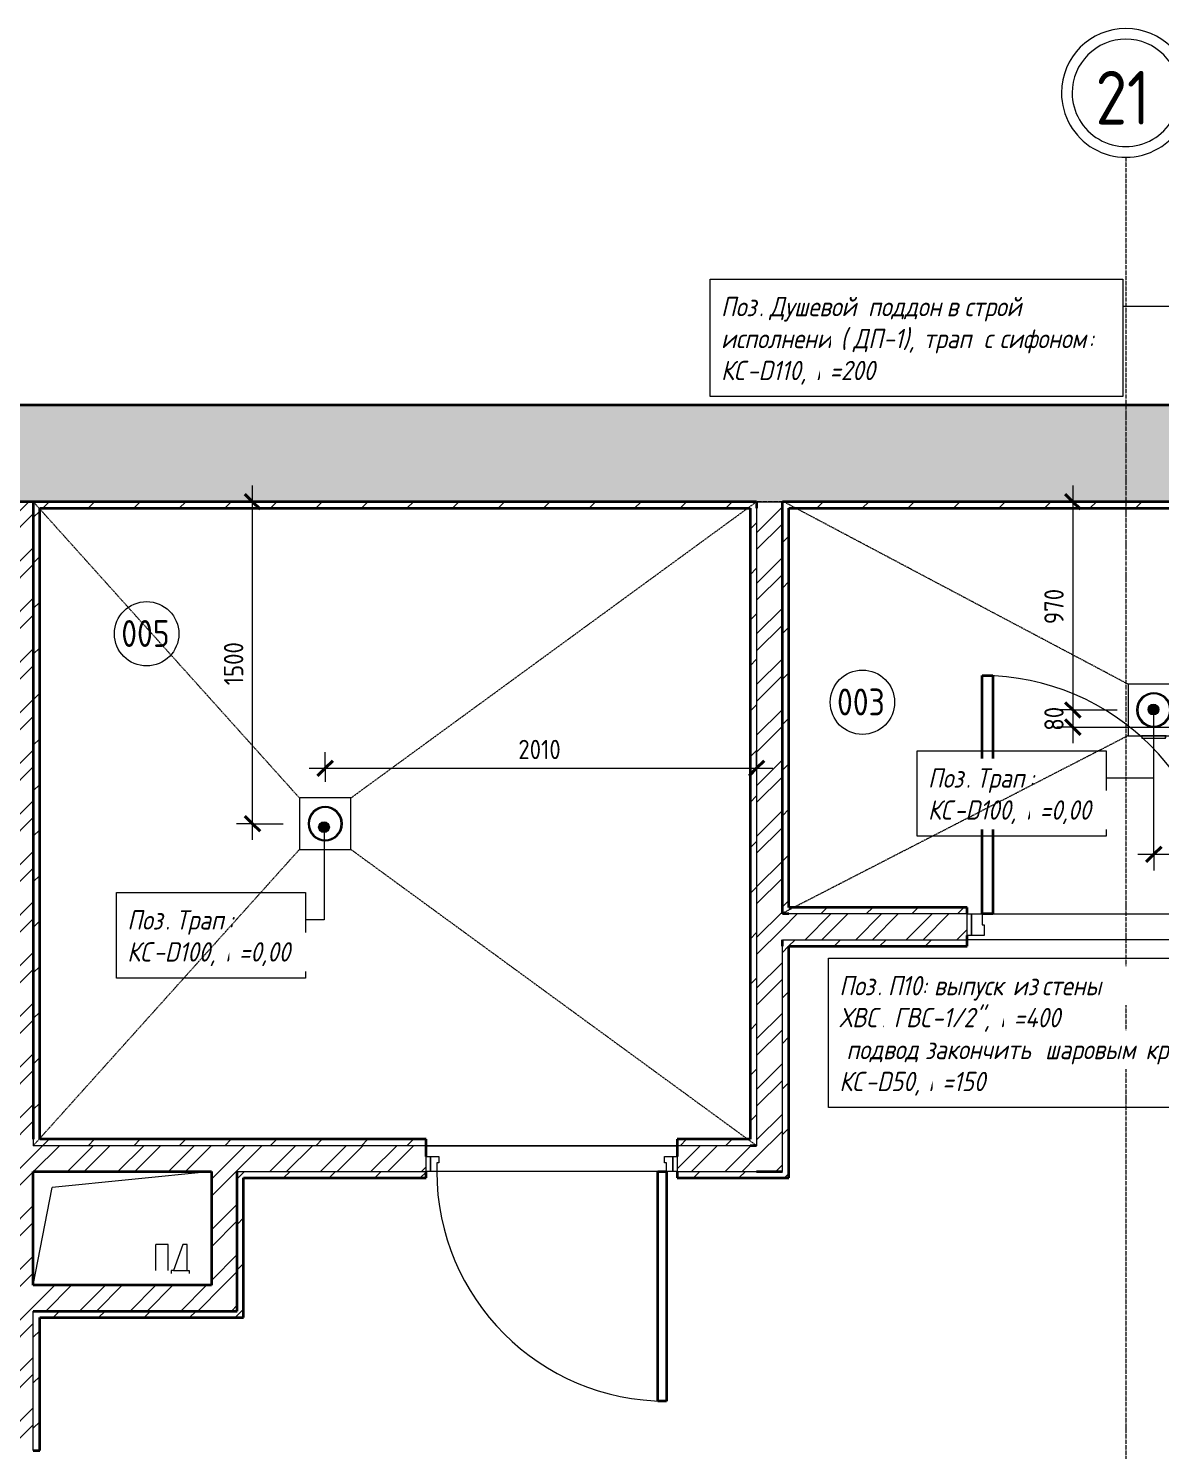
# Model space of a CAD drawing. Header units: millimetres. Extents: x -215207 to 92095, y -30385 to 123050.
# Drawn here: x 19452 to 24726, y 22340 to 28965 of the extents above; entities that cross this region are included whole.
import ezdxf

# ---------------------------------------------------------------- set-up
doc = ezdxf.new("R2010")
doc.units = ezdxf.units.MM
doc.linetypes.add('ADSK_Линия сетки', pattern=[25, 20, -2.5, 0, -2.5])
doc.linetypes.add('ADSK_Сверху', pattern=[4.5, 3, -1.5])
for name, color, linetype, lineweight in [('Аннотация', 7, 'Continuous', 20), ('Двери', 7, 'Continuous', 9), ('Линии', 7, 'Continuous', 9), ('Марки помещений', 7, 'Continuous', 20), ('Оси', 7, 'Continuous', 9), ('Перекрытие', 7, 'Continuous', 20), ('Размеры', 7, 'Continuous', 9), ('Размеры-50', 7, 'Continuous', 9), ('Сантехника', 7, 'Continuous', 20), ('Стены наружные', 7, 'Continuous', 20), ('Стены штриховка', 7, 'Continuous', 9)]:
    doc.layers.add(name, color=color, linetype=linetype, lineweight=lineweight)
doc.styles.add('GOST Common', font='GOST_Common.ttf', dxfattribs={"width": 0.9, "height": 250})
doc.styles.add('GOST Common_1', font='GOST_Common.ttf', dxfattribs={"width": 0.9, "height": 125})
doc.styles.add('GOST Common_2', font='GOST_Common.ttf', dxfattribs={"width": 0.9, "height": 90})
doc.styles.add('GOST Common_I', font='GOST_Common Italic.ttf', dxfattribs={"width": 0.9, "height": 90})
doc.dimstyles.new('ADSK_Основной_1_8_мм_синий', dxfattribs={"dimscale": 304.8, "dimtxt": 90.51435, "dimasz": 0.231955, "dimexe": 0.246063, "dimexo": 0.246063, "dimgap": 0.049213, "dimtad": 1, "dimdec": 0, "dimdsep": 46, "dimtxsty": 'GOST Common_2', "dimblk1": 'OBLIQUE', "dimblk2": 'OBLIQUE', "dimsah": 1, "dimcen": 0.09, "dimdle": 0.246063, "dimazin": 2, "dimtfac": 1, "dimtdec": 4, "dimtix": 1, "dimtmove": 0, "dimatfit": 3, "dimfxl": 0, "dimtvp": 1, "dimtolj": 1, "dimtzin": 0, "dimlwd": 20, "dimlwe": 20, "dimarcsym": 0})
pattern_1 = [(45, (0, 0), (-117.8662, 117.8662), []), (45, (78.58, 0), (-117.8662, 117.8662), [])]
pattern_2 = [(45, (0, 0), (-106.066, 106.066), [])]

# ---------------------------------------------------------------- blocks, each defined once
blk = doc.blocks.new('AC_Дверь_Однопольная_Деревянная - Дв-12_1_2200х1250_Пр_Подвал_ПВХ-6814977-План подвала _Пищеблок_ - Привязка мокрых точек')
at = {"layer": 'Двери', "lineweight": 35}
for p, q in [((-555, 1170), (-505, 1170)), ((-555, 60), (-555, 1170)), ((-505, 1170), (-505, 60)), ((-505, 60), (-555, 60))]:
    blk.add_line(p, q, dxfattribs=at)
at = {"layer": 'Двери'}
for p, q in [((-625, 60), (-605, 60)), ((-625, -40), (-625, 60)), ((-605, 60), (-555, 60)), ((-605, -40), (-605, 60)), ((-605, 60), (-605, -40)), ((-555, 60), (-555, 10)), ((-555, 10), (-545, 10)), ((-545, 10), (-545, -40)), ((545, 10), (555, 10)), ((545, -40), (545, 10)), ((555, 60), (605, 60)), ((555, 10), (555, 60)), ((605, 60), (605, -40)), ((605, 60), (625, 60)), ((605, -40), (605, 60)), ((625, 60), (625, -40)), ((-605, -40), (-625, -40)), ((-545, -40), (-605, -40)), ((605, -40), (545, -40)), ((625, -40), (605, -40))]:
    blk.add_line(p, q, dxfattribs=at)
blk.add_arc((-555, 60), 1110, 0, 90, dxfattribs=at)
blk = doc.blocks.new('AC_Дверь_Однопольная_Стальная - Дв-17__1_2200х1170h_Пр_Металл-6761526-План подвала _Пищеблок_ - Привязка мокрых точек')
at = {"layer": 'Двери', "lineweight": 35}
for p, q in [((-535, 1130), (-495, 1130)), ((-535, 60), (-535, 1130)), ((-495, 1130), (-495, 60)), ((-495, 60), (-535, 60))]:
    blk.add_line(p, q, dxfattribs=at)
at = {"layer": 'Двери'}
for p, q in [((-585, 60), (-565, 60)), ((-585, -10), (-585, 60)), ((-565, 60), (-535, 60)), ((-565, -10), (-565, 60)), ((-565, 60), (-565, -10)), ((-535, 60), (-535, 20)), ((-535, 20), (-525, 20)), ((-525, 20), (-525, -10)), ((525, 20), (535, 20)), ((525, -10), (525, 20)), ((535, 60), (565, 60)), ((535, 20), (535, 60)), ((565, 60), (565, -10)), ((565, 60), (585, 60)), ((565, -10), (565, 60)), ((585, 60), (585, -10)), ((-565, -10), (-585, -10)), ((-525, -10), (-565, -10)), ((565, -10), (525, -10)), ((585, -10), (565, -10))]:
    blk.add_line(p, q, dxfattribs=at)
blk.add_arc((-535, 60), 1070, 0, 90, dxfattribs=at)
blk = doc.blocks.new('ADSK_ППР_Трап горизонтальный - С гидрозатвором 240х240 D110-V5-План подвала _Пищеблок_ - Привязка мокрых точек')
at = {"layer": 'Сантехника'}
for p, q in [((120, 120), (-120, 120)), ((-120, 120), (-120, -120)), ((120, -120), (120, 120)), ((-120, -120), (120, -120))]:
    blk.add_line(p, q, dxfattribs=at)
for radius, start, end in [(80, 0, 180), (75, 360, 180), (75, 109.97124, 115.02876), (75, 64.97124, 70.02876), (80, 180, 0), (75, 180, 360), (75, 154.97124, 160.02876), (75, 19.97124, 25.02876), (75, 199.97124, 205.02876), (75, 334.97124, 340.02876), (75, 244.97124, 250.02876), (75, 289.97124, 295.02876)]:
    blk.add_arc((0, 0), radius, start, end, dxfattribs=at)
blk = doc.blocks.new('ADSK_ППР_Трап горизонтальный - С гидрозатвором 240х240 D110-5766246-План подвала _Пищеблок_ - Привязка мокрых точек')
at = {"layer": 'Сантехника'}
for p, q in [((120, 120), (-120, 120)), ((-120, 120), (-120, -120)), ((120, -120), (120, 120)), ((121.3, 57.6), (120, 57.6)), ((131, 55), (120, 55)), ((131, 55), (121.3, 57.6)), ((121.3, 57.6), (121.3, -57.6)), ((131, 49.9), (131, 55)), ((131, 48.9), (131, 49.6)), ((131, 35.7), (131, 49)), ((131, 32.5), (131, 35.8)), ((131, 12.9), (131, 32.5)), ((131, 10.5), (131, 13)), ((131, -10.5), (131, 10.5)), ((120, -55), (131, -55)), ((120, -57.6), (121.3, -57.6)), ((121.3, -57.6), (131, -55)), ((131, -13), (131, -10.5)), ((131, -32.5), (131, -12.9)), ((131, -35.8), (131, -32.5)), ((131, -49), (131, -35.7)), ((131, -49.6), (131, -48.9)), ((131, -55), (131, -49.9)), ((-120, -120), (120, -120))]:
    blk.add_line(p, q, dxfattribs=at)
for radius, start, end in [(80, 0, 180), (75, 360, 180), (75, 109.97124, 115.02876), (75, 64.97124, 70.02876), (80, 180, 0), (75, 180, 360), (75, 154.97124, 160.02876), (75, 19.97124, 25.02876), (75, 199.97124, 205.02876), (75, 334.97124, 340.02876), (75, 244.97124, 250.02876), (75, 289.97124, 295.02876)]:
    blk.add_arc((0, 0), radius, start, end, dxfattribs=at)
blk = doc.blocks.new('Ось сетки - Круг_Ø12 мм 2-461932-План подвала _Пищеблок_ - Привязка мокрых точек')
at = {"layer": 'Оси', "lineweight": 20}
for radius, start, end in [(6, 360, 180), (5, 360, 180), (6, 180, 360), (5, 180, 360)]:
    blk.add_arc((0, 0), radius, start, end, dxfattribs=at)
blk = doc.blocks.new('ADSK_Марка_Помещение_ОдноЗначение1 - Номер 2-461912-План подвала _Пищеблок_ - Привязка мокрых точек')
at = {"layer": 'Марки помещений'}
blk.add_circle((0, 0), 3, dxfattribs=at)
blk = doc.blocks.new('DIMBLOCK4-План подвала _Пищеблок_ - Привязка мокрых точек')
at = {"layer": 'Размеры-50', "color": 5, "lineweight": 20, "true_color": 0x0000ff, "transparency": 16777216}
for p, q in [((20834, 25518.5), (20834, 25593.5)), ((22844, 25518.5), (22844, 25593.5)), ((20759, 25518.5), (22919, 25518.5)), ((20834, 25518.5), (20834, 25455.3)), ((22844, 25518.5), (22844, 25493.5))]:
    blk.add_line(p, q, dxfattribs=at)
at = {"layer": 'Размеры-50', "color": 5, "lineweight": 40, "true_color": 0x0000ff, "transparency": 16777216}
for p, q in [((20834, 25518.5), (20798.7, 25483.1)), ((20834, 25518.5), (20869.4, 25553.8)), ((22844, 25518.5), (22808.7, 25483.1)), ((22844, 25518.5), (22879.4, 25553.8))]:
    blk.add_line(p, q, dxfattribs=at)
at = {"layer": 'Размеры-50', "color": 0, "lineweight": 20, "transparency": 16777216, "insert": (21733.9, 25651.1), "char_height": 90, "width": 252.213, "attachment_point": 1, "line_spacing_factor": 1.022761, "style": 'GOST Common_2'}
blk.add_mtext('2010', dxfattribs=at)
blk = doc.blocks.new('_Oblique')
at = {"color": 0, "linetype": 'ByBlock', "lineweight": -2}
blk.add_line((-0.5, -0.5), (0.5, 0.5), dxfattribs=at)
blk = doc.blocks.new('DIMBLOCK5-План подвала _Пищеблок_ - Привязка мокрых точек')
at = {"layer": 'Размеры-50', "color": 5, "lineweight": 20, "true_color": 0x0000ff, "transparency": 16777216}
for p, q in [((20495.1, 25185.3), (20495.1, 26835.3)), ((20495.1, 26760.3), (20420.1, 26760.3)), ((20495.1, 26760.3), (20520.2, 26760.3)), ((20495.1, 25260.3), (20420.1, 25260.3)), ((20495.1, 25260.3), (20639, 25260.3))]:
    blk.add_line(p, q, dxfattribs=at)
at = {"layer": 'Размеры-50', "color": 5, "lineweight": 40, "true_color": 0x0000ff, "transparency": 16777216}
for p, q in [((20495.1, 26760.3), (20459.8, 26795.6)), ((20495.1, 26760.3), (20530.5, 26724.9)), ((20495.1, 25260.3), (20459.8, 25295.6)), ((20495.1, 25260.3), (20530.5, 25224.9))]:
    blk.add_line(p, q, dxfattribs=at)
at = {"layer": 'Размеры-50', "color": 0, "lineweight": 20, "transparency": 16777216, "insert": (20362.5, 25905.2), "char_height": 90, "width": 252.213, "attachment_point": 1, "rotation": 90, "line_spacing_factor": 1.022761, "style": 'GOST Common_2'}
blk.add_mtext('1500', dxfattribs=at)
blk = doc.blocks.new('DIMBLOCK9-План подвала _Пищеблок_ - Привязка мокрых точек')
at = {"layer": 'Размеры-50', "color": 5, "lineweight": 20, "true_color": 0x0000ff, "transparency": 16777216}
for p, q in [((24317, 26835.3), (24317, 25790.3)), ((24317, 26760.3), (24292, 26760.3)), ((24317, 26760.3), (24392, 26760.3)), ((24317, 25790.3), (24242, 25790.3)), ((24317, 25790.3), (24523.1, 25790.3))]:
    blk.add_line(p, q, dxfattribs=at)
at = {"layer": 'Размеры-50', "color": 5, "lineweight": 40, "true_color": 0x0000ff, "transparency": 16777216}
for p, q in [((24317, 26760.3), (24281.6, 26795.6)), ((24317, 26760.3), (24352.3, 26724.9)), ((24317, 25790.3), (24281.6, 25825.6)), ((24317, 25790.3), (24352.3, 25754.9))]:
    blk.add_line(p, q, dxfattribs=at)
at = {"layer": 'Размеры-50', "color": 0, "lineweight": 20, "transparency": 16777216, "insert": (24184.3, 26190.1), "char_height": 90, "width": 204.348, "attachment_point": 1, "rotation": 90, "line_spacing_factor": 1.022761, "style": 'GOST Common_2'}
blk.add_mtext('970', dxfattribs=at)
blk = doc.blocks.new('DIMBLOCK10-План подвала _Пищеблок_ - Привязка мокрых точек')
at = {"layer": 'Размеры-50', "color": 5, "lineweight": 20, "true_color": 0x0000ff, "transparency": 16777216}
for p, q in [((24317, 25790.3), (24242, 25790.3)), ((24317, 25790.3), (24317, 25634.9)), ((24317, 25790.3), (24523.1, 25790.3)), ((24317, 25709.9), (24242, 25709.9)), ((24317, 25709.9), (24993.1, 25709.9))]:
    blk.add_line(p, q, dxfattribs=at)
at = {"layer": 'Размеры-50', "color": 5, "lineweight": 40, "true_color": 0x0000ff, "transparency": 16777216}
for p, q in [((24317, 25790.3), (24281.6, 25825.6)), ((24317, 25790.3), (24352.3, 25754.9)), ((24317, 25709.9), (24281.6, 25745.2)), ((24317, 25709.9), (24352.3, 25674.5))]:
    blk.add_line(p, q, dxfattribs=at)
at = {"layer": 'Размеры-50', "color": 0, "lineweight": 20, "transparency": 16777216, "insert": (24184.3, 25693.3), "char_height": 90, "width": 136.232, "attachment_point": 1, "rotation": 90, "line_spacing_factor": 1.022761, "style": 'GOST Common_2'}
blk.add_mtext('80', dxfattribs=at)
blk = doc.blocks.new('DIMBLOCK11-План подвала _Пищеблок_ - Привязка мокрых точек')
at = {"layer": 'Размеры-50', "color": 5, "lineweight": 20, "true_color": 0x0000ff, "transparency": 16777216}
for p, q in [((24694.3, 25117.9), (24694.3, 25584.3)), ((25394.3, 25117.9), (25394.3, 25192.9)), ((24619.3, 25117.9), (25469.3, 25117.9)), ((24694.3, 25117.9), (24694.3, 25042.9)), ((25394.3, 25117.9), (25394.3, 25092.9))]:
    blk.add_line(p, q, dxfattribs=at)
at = {"layer": 'Размеры-50', "color": 5, "lineweight": 40, "true_color": 0x0000ff, "transparency": 16777216}
for p, q in [((24694.3, 25117.9), (24659, 25082.6)), ((24694.3, 25117.9), (24729.7, 25153.3)), ((25394.3, 25117.9), (25359, 25082.6)), ((25394.3, 25117.9), (25429.7, 25153.3))]:
    blk.add_line(p, q, dxfattribs=at)
at = {"layer": 'Размеры-50', "color": 0, "lineweight": 20, "transparency": 16777216, "insert": (24959.2, 25250.5), "char_height": 90, "width": 204.348, "attachment_point": 1, "line_spacing_factor": 1.022761, "style": 'GOST Common_2'}
blk.add_mtext('700', dxfattribs=at)

msp = doc.modelspace()

# ---------------------------------------------------------------- hatches: boundary and pattern name
at = {"layer": 'Аннотация', "lineweight": 9, "true_color": 0x0000ff}
h = msp.add_hatch(color=5, dxfattribs=at)
edge = h.paths.add_edge_path()
edge.add_arc((24692.5, 25792.1), 25, 0, 360)
h = msp.add_hatch(color=5, dxfattribs=at)
edge = h.paths.add_edge_path()
edge.add_arc((20828.5, 25244.1), 25, 0, 360)
at = {"layer": 'Стены наружные', "lineweight": 9, "true_color": 0xc0c0c0}
h = msp.add_hatch(dxfattribs=at)
h.set_pattern_fill('FP_1', color=9, style=0, pattern_type=2)
h.set_pattern_definition([(0, (335, 35), (500, 500), [1.676, -498.324]), (0, (105, 55), (500, 500), [1.676, -498.324]), (0, (110, 135), (500, 500), [5, -495]), (0, (235, 115), (500, 500), [1.676, -498.324]), (0, (465, 185), (500, 500), [1.676, -498.324]), (0, (160, 250), (500, 500), [1.676, -498.324]), (0, (55, 265), (500, 500), [1.676, -498.324]), (0, (160, 180), (500, 500), [1.676, -498.324]), (0, (215, 210), (500, 500), [1.676, -498.324]), (0, (170, 25), (500, 500), [1.676, -498.324]), (0, (250, 55), (500, 500), [1.676, -498.324]), (0, (345, 265), (500, 500), [1.676, -498.324]), (0, (425, 320), (500, 500), [1.676, -498.324]), (0, (170, 400), (500, 500), [1.676, -498.324]), (0, (230, 310), (500, 500), [1.676, -498.324]), (0, (360, 380), (500, 500), [1.676, -498.324]), (0, (415, 95), (500, 500), [5, -495]), (0, (435, 160), (500, 500), [1.676, -498.324]), (0, (350, 110), (500, 500), [1.676, -498.324]), (0, (475, 380), (500, 500), [1.676, -498.324]), (0, (400, 240), (500, 500), [1.676, -498.324]), (0, (375, 175), (500, 500), [1.676, -498.324]), (0, (305, 140), (500, 500), [1.676, -498.324]), (0, (185, 335), (500, 500), [1.676, -498.324]), (0, (125, 325), (500, 500), [1.676, -498.324]), (0, (40, 410), (500, 500), [1.676, -498.324]), (0, (295, 405), (500, 500), [1.676, -498.324]), (0, (280, 325), (500, 500), [1.676, -498.324]), (0, (295, 235), (500, 500), [1.676, -498.324]), (0, (95, 180), (500, 500), [1.676, -498.324]), (0, (50, 110), (500, 500), [1.676, -498.324]), (0, (40, 35), (500, 500), [1.676, -498.324]), (0, (435, 285), (500, 500), [1.676, -498.324]), (0, (475, 445), (500, 500), [1.676, -498.324]), (0, (365, 460), (500, 500), [1.676, -498.324]), (0, (305, 435), (500, 500), [1.676, -498.324]), (0, (120, 450), (500, 500), [1.676, -498.324]), (0, (35, 330), (500, 500), [1.676, -498.324]), (0, (100, 375), (500, 500), [1.676, -498.324]), (45, (160, 115), (0, 500.001), [7.071, -700.036]), (26.565, (165, 120), (500.0009, 500), [11.181, -1106.854]), (26.565, (175, 125), (500.0009, 500), [11.181, -1106.854]), (0, (185, 130), (500, 500), [10, -490]), (296.565, (195, 130), (500, -500.0009), [11.181, -1106.854]), (270, (200, 120), (500, -500), [5, -495]), (213.69, (200, 115), (-500.0004, -499.99923), [18.028, -1784.748]), (225, (185, 105), (6e-14, -500.001), [7.071, -700.036]), (153.435, (180, 100), (-500.0005, -0.0004), [11.181, -1106.854]), (135, (170, 105), (-500.001, 6e-14), [7.071, -700.036]), (135, (165, 110), (-500.001, 6e-14), [7.071, -700.036]), (270, (405, 65), (500, -500), [10, -490]), (45, (375, 55), (0, 500.001), [7.071, -700.036]), (225, (405, 50), (6e-14, -500.001), [14.142, -692.965]), (180, (385, 35), (-500, -500), [10, -490]), (90, (370, 40), (-500, 500), [5, -495]), (135, (375, 35), (-500.001, 6e-14), [7.071, -700.036]), (63.435, (370, 45), (-0.0004, 500.0005), [11.181, -1106.854]), (206.565, (395, 40), (-500.0009, -500), [11.181, -1106.854]), (270, (405, 55), (500, -500), [5, -495]), (0, (395, 65), (500, 500), [10, -490]), (18.435, (380, 60), (999.99934, 500.00095), [15.812, -1565.328]), (296.565, (365, 365), (500, -500.0009), [11.181, -1106.854]), (45, (335, 355), (0, 500.001), [7.071, -700.036]), (225, (365, 350), (6e-14, -500.001), [14.142, -692.965]), (153.435, (345, 335), (-500.0005, -0.0004), [11.181, -1106.854]), (90, (330, 340), (-500, 500), [5, -495]), (180, (335, 340), (-500, -500), [5, -495]), (63.435, (330, 345), (-0.0004, 500.0005), [11.181, -1106.854]), (206.565, (355, 340), (-500.0009, -500), [11.181, -1106.854]), (225, (370, 355), (6e-14, -500.001), [7.071, -700.036]), (0, (355, 365), (500, 500), [10, -490]), (18.435, (340, 360), (999.99934, 500.00095), [15.812, -1565.328]), (315, (135, 440), (500.001, 0), [7.071, -700.036]), (45, (110, 430), (0, 500.001), [7.071, -700.036]), (225, (140, 425), (6e-14, -500.001), [14.142, -692.965]), (180, (120, 415), (-500, -500), [10, -490]), (90, (105, 420), (-500, 500), [5, -495]), (135, (110, 415), (-500.001, 6e-14), [7.071, -700.036]), (45, (105, 425), (0, 500.001), [7.071, -700.036]), (180, (130, 415), (-500, -500), [10, -490]), (270, (140, 435), (500, -500), [10, -490]), (0, (125, 440), (500, 500), [10, -490]), (26.565, (115, 435), (500.0009, 500), [11.181, -1106.854])])
h.paths.add_polyline_path([(25415.8, 26760.3), (27714, 26760.3), (27714, 27210.3), (17141, 27210.3), (17141, 26760.3), (25194.6, 26760.3)])
at = {"layer": 'Стены наружные', "lineweight": 9}
h = msp.add_hatch(dxfattribs=at)
h.set_pattern_fill('FP_3', color=256, style=0, pattern_type=2)
h.set_pattern_definition(pattern_1)
h.paths.add_polyline_path([(19354, 16435.3), (19474, 16435.3), (19474, 21290.3), (19354, 21290.3), (19354, 17467.2)])
h.paths.add_polyline_path([(19374, 22340.3), (19474, 22340.3), (19474, 23640.3), (19354, 23640.3), (19354, 22340.3)])
h.paths.add_polyline_path([(19354, 23760.3), (19474, 23760.3), (19474, 26760.3), (19354, 26760.3), (19354, 24592.2)])
h = msp.add_hatch(dxfattribs=at)
h.set_pattern_fill('FP_8', color=256, style=0, pattern_type=2)
h.set_pattern_definition(pattern_2)
h.paths.add_polyline_path([(22844, 26730.3), (22844, 26760.3), (19474, 26760.3), (19474, 26730.3), (22814, 26730.3)])
h = msp.add_hatch(dxfattribs=at)
h.set_pattern_fill('FP_8', color=256, style=0, pattern_type=2)
h.set_pattern_definition(pattern_2)
h.paths.add_polyline_path([(19504, 23790.3), (19504, 26730.3), (19474, 26730.3), (19474, 23790.3)])
h = msp.add_hatch(dxfattribs=at)
h.set_pattern_fill('FP_8', color=256, style=0, pattern_type=2)
h.set_pattern_definition(pattern_2)
h.paths.add_polyline_path([(22814, 23760.3), (22844, 23760.3), (22844, 26730.3), (22814, 26730.3), (22814, 23790.3)])
h = msp.add_hatch(dxfattribs=at)
h.set_pattern_fill('FP_3', color=256, style=0, pattern_type=2)
h.set_pattern_definition(pattern_1)
h.paths.add_polyline_path([(22964, 23640.3), (22964, 26760.3), (22844, 26760.3), (22844, 23640.3)])
h = msp.add_hatch(dxfattribs=at)
h.set_pattern_fill('FP_8', color=256, style=0, pattern_type=2)
h.set_pattern_definition(pattern_2)
h.paths.add_polyline_path([(22964, 26730.3), (24951.9, 26730.3), (24951.9, 26731.5), (25251.9, 26731.5), (25251.9, 26730.3), (25364.3, 26730.3), (25364.3, 26760.3), (22964, 26760.3)])
h = msp.add_hatch(dxfattribs=at)
h.set_pattern_fill('FP_8', color=256, style=0, pattern_type=2)
h.set_pattern_definition(pattern_2)
h.paths.add_polyline_path([(22994, 24839.9), (22994, 26730.3), (22964, 26730.3), (22964, 24839.9)])
h = msp.add_hatch(dxfattribs=at)
h.set_pattern_fill('FP_8', color=256, style=0, pattern_type=2)
h.set_pattern_definition(pattern_2)
h.paths.add_polyline_path([(25394.3, 24839.9), (25394.3, 24869.9), (25074.3, 24869.9), (25074.3, 24839.9)])
h.paths.add_polyline_path([(23824.3, 24839.9), (23824.3, 24869.9), (22994, 24869.9), (22994, 24839.9)])
h = msp.add_hatch(dxfattribs=at)
h.set_pattern_fill('FP_3', color=256, style=0, pattern_type=2)
h.set_pattern_definition(pattern_1)
h.paths.add_polyline_path([(25074.3, 24719.9), (25454.3, 24719.9), (25454.3, 24839.9), (25074.3, 24839.9), (25074.3, 24739.9)])
h.paths.add_polyline_path([(23824.3, 24719.9), (23824.3, 24839.9), (22964, 24839.9), (22964, 24719.9)])
h = msp.add_hatch(dxfattribs=at)
h.set_pattern_fill('FP_8', color=256, style=0, pattern_type=2)
h.set_pattern_definition(pattern_2)
h.paths.add_polyline_path([(25394.3, 24689.9), (25394.3, 24719.9), (25074.3, 24719.9), (25074.3, 24689.9), (25364.3, 24689.9)])
h.paths.add_polyline_path([(22964, 24689.9), (23824.3, 24689.9), (23824.3, 24719.9), (22964, 24719.9)])
h = msp.add_hatch(dxfattribs=at)
h.set_pattern_fill('FP_8', color=256, style=0, pattern_type=2)
h.set_pattern_definition(pattern_2)
h.paths.add_polyline_path([(22964, 23640.3), (22994, 23640.3), (22994, 24689.9), (22964, 24689.9), (22964, 23701.6)])
h = msp.add_hatch(dxfattribs=at)
h.set_pattern_fill('FP_8', color=256, style=0, pattern_type=2)
h.set_pattern_definition(pattern_2)
h.paths.add_polyline_path([(22474, 23760.3), (22814, 23760.3), (22814, 23790.3), (22474, 23790.3)])
h.paths.add_polyline_path([(21304, 23760.3), (21304, 23790.3), (19474, 23790.3), (19474, 23760.3), (20772.5, 23760.3)])
h = msp.add_hatch(dxfattribs=at)
h.set_pattern_fill('FP_3', color=256, style=0, pattern_type=2)
h.set_pattern_definition(pattern_1)
h.paths.add_polyline_path([(17804, 23640.3), (21304, 23640.3), (21304, 23760.3), (17804, 23760.3), (17804, 23701.6)])
h.paths.add_polyline_path([(22844, 23640.3), (22844, 23760.3), (22474, 23760.3), (22474, 23640.3), (22541.3, 23640.3)])
h = msp.add_hatch(dxfattribs=at)
h.set_pattern_fill('FP_3', color=256, style=0, pattern_type=2)
h.set_pattern_definition(pattern_1)
h.paths.add_polyline_path([(20304, 23110.3), (20424, 23110.3), (20424, 23640.3), (20304, 23640.3)])
h = msp.add_hatch(dxfattribs=at)
h.set_pattern_fill('FP_8', color=256, style=0, pattern_type=2)
h.set_pattern_definition(pattern_2)
h.paths.add_polyline_path([(21304, 23610.3), (21304, 23640.3), (20424, 23640.3), (20424, 23610.3), (20772.5, 23610.3)])
h.paths.add_polyline_path([(22994, 23610.3), (22994, 23640.3), (22474, 23640.3), (22474, 23610.3), (22541.3, 23610.3)])
h = msp.add_hatch(dxfattribs=at)
h.set_pattern_fill('FP_8', color=256, style=0, pattern_type=2)
h.set_pattern_definition(pattern_2)
h.paths.add_polyline_path([(20454, 22960.3), (20454, 23610.3), (20424, 23610.3), (20424, 22960.3)])
h = msp.add_hatch(dxfattribs=at)
h.set_pattern_fill('FP_3', color=256, style=0, pattern_type=2)
h.set_pattern_definition(pattern_1)
h.paths.add_polyline_path([(20424, 22990.3), (20424, 23110.3), (19474, 23110.3), (19474, 22990.3), (19888, 22990.3)])
h = msp.add_hatch(dxfattribs=at)
h.set_pattern_fill('FP_8', color=256, style=0, pattern_type=2)
h.set_pattern_definition(pattern_2)
h.paths.add_polyline_path([(19504, 16585.3), (19504, 21290.3), (19474, 21290.3), (19474, 16585.3)])
h.paths.add_polyline_path([(19504, 22340.3), (19504, 22990.3), (19474, 22990.3), (19474, 22340.3)])
h = msp.add_hatch(dxfattribs=at)
h.set_pattern_fill('FP_8', color=256, style=0, pattern_type=2)
h.set_pattern_definition(pattern_2)
h.paths.add_polyline_path([(19888, 22960.3), (20424, 22960.3), (20424, 22990.3), (19504, 22990.3), (19504, 22960.3)])

# ---------------------------------------------------------------- linework, layer by layer
at = {"lineweight": 20}
for p, q in [((20304, 23640.3), (19562.4, 23565.3)), ((19474, 23110.3), (19562.4, 23565.3)), ((20101.9, 23299.4), (20044.5, 23299.4)), ((20044.5, 23179.4), (20044.5, 23299.4)), ((20101.9, 23179.4), (20101.9, 23299.4)), ((20170.7, 23299.4), (20127, 23179.4)), ((20190.4, 23299.4), (20170.7, 23299.4)), ((20190.4, 23179.4), (20190.4, 23299.4)), ((20117, 23179.4), (20117, 23164.4)), ((20127, 23179.4), (20117, 23179.4)), ((20127, 23179.4), (20190.4, 23179.4)), ((20190.4, 23179.4), (20200.4, 23179.4)), ((20200.4, 23179.4), (20200.4, 23164.4))]:
    msp.add_line(p, q, dxfattribs=at)
at = {"layer": 'Аннотация', "color": 5, "lineweight": 9, "true_color": 0x0000ff}
for p, q in [((24806, 27669.1), (24550.3, 27669.1)), ((24692.5, 25792.1), (24692.5, 25473.1)), ((24692.5, 25473.1), (24472.2, 25473.1)), ((20828.5, 25244.1), (20828.5, 24812.1)), ((20828.5, 24812.1), (20742, 24812.1))]:
    msp.add_line(p, q, dxfattribs=at)
at = {"layer": 'Аннотация', "color": 5, "lineweight": 9, "true_color": 0x0000ff, "flags": 128}
for points in [[(22628.2, 27796.5), (24550.3, 27796.5), (24550.3, 27250), (22628.2, 27250)], [(23592.3, 25600.4), (24472.2, 25600.4), (24472.2, 25202.4), (23592.3, 25202.4)], [(19862.1, 24939.4), (20742, 24939.4), (20742, 24541.4), (19862.1, 24541.4)], [(23179.4, 24633.3), (25106.9, 24633.3), (25106.9, 23937.8), (23179.4, 23937.8)]]:
    msp.add_lwpolyline(points, close=True, dxfattribs=at)
at = {"layer": 'Аннотация', "color": 5, "lineweight": 9, "true_color": 0x0000ff}
for centre in [(24692.5, 25792.1), (20828.5, 25244.1)]:
    msp.add_circle(centre, 25, dxfattribs=at)
at = {"layer": 'Линии', "linetype": 'ADSK_Сверху', "lineweight": 9}
for p, q in [((24574.3, 25910.3), (22964, 26763.2)), ((20714, 25380.3), (19474, 26760.3)), ((20954, 25380.3), (22844, 26760.3)), ((20954, 25140.3), (22844, 23760.3))]:
    msp.add_line(p, q, dxfattribs=at)
at = {"layer": 'Оси', "linetype": 'ADSK_Линия сетки'}
for p, q in [((24564, 28364.8), (24564, 12881.8)), ((30346.9, 26760.3), (14186, 26760.3))]:
    msp.add_line(p, q, dxfattribs=at)
at = {"layer": 'Перекрытие', "color": 49, "true_color": 0x464646}
msp.add_line((22474, 23760.3), (21304, 23760.3), dxfattribs=at)
at = {"layer": 'Стены наружные', "lineweight": 35}
for p, q in [((27714, 27210.3), (17141, 27210.3)), ((22844, 26760.3), (17141, 26760.3)), ((19474, 26760.3), (19474, 23790.3)), ((19504, 26730.3), (22814, 26730.3)), ((19504, 23790.3), (19504, 26730.3)), ((22814, 26730.3), (22814, 23790.3)), ((22844, 26760.3), (22844, 26730.3)), ((22964, 24839.9), (22964, 26760.3)), ((27264, 26760.3), (22964, 26760.3)), ((22994, 26730.3), (24951.9, 26730.3)), ((22994, 24869.9), (22994, 26730.3)), ((23824.3, 24869.9), (22994, 24869.9)), ((23824.3, 24839.9), (23824.3, 24869.9)), ((22994, 24839.9), (22964, 24839.9)), ((22964, 24689.9), (22964, 24719.9)), ((23824.3, 24689.9), (23824.3, 24739.9)), ((22994, 24689.9), (23824.3, 24689.9)), ((22994, 23610.3), (22994, 24689.9)), ((21304, 23790.3), (19504, 23790.3)), ((21304, 23710.3), (21304, 23790.3)), ((22474, 23790.3), (22474, 23710.3)), ((22814, 23790.3), (22474, 23790.3)), ((22844, 23760.3), (22814, 23760.3)), ((19474, 23640.3), (20304, 23640.3)), ((19474, 23110.3), (19474, 23640.3)), ((20304, 23640.3), (20304, 23110.3)), ((20424, 22990.3), (20424, 23640.3)), ((20454, 23610.3), (21304, 23610.3)), ((20454, 22960.3), (20454, 23610.3)), ((21304, 23610.3), (21304, 23640.3)), ((22474, 23640.3), (22474, 23610.3)), ((22474, 23610.3), (22994, 23610.3)), ((22844, 23640.3), (22964, 23640.3)), ((20304, 23110.3), (19474, 23110.3)), ((19474, 22990.3), (20424, 22990.3)), ((19504, 22340.3), (19504, 22960.3)), ((19504, 22960.3), (20454, 22960.3)), ((19474, 22340.3), (19504, 22340.3))]:
    msp.add_line(p, q, dxfattribs=at)
at = {"layer": 'Стены наружные'}
for p, q in [((22844, 26760.3), (22964, 26760.3)), ((23944.3, 24839.9), (25004.3, 24839.9)), ((25074.3, 24719.9), (23824.3, 24719.9)), ((21304, 23760.3), (22474, 23760.3)), ((22384, 23640.3), (21354, 23640.3))]:
    msp.add_line(p, q, dxfattribs=at)
at = {"layer": 'Стены штриховка'}
for p, q in [((22844, 26730.3), (22844, 23760.3)), ((23824.3, 24839.9), (22994, 24839.9)), ((22964, 24719.9), (23824.3, 24719.9)), ((22964, 23640.3), (22964, 24689.9)), ((19474, 23790.3), (19474, 23760.3)), ((21304, 23760.3), (19474, 23760.3)), ((22814, 23760.3), (22474, 23760.3)), ((20424, 23640.3), (21304, 23640.3)), ((22474, 23640.3), (22844, 23640.3)), ((19474, 22340.3), (19474, 22990.3))]:
    msp.add_line(p, q, dxfattribs=at)

# ---------------------------------------------------------------- block references
at = {"layer": 'Двери', "color": 8, "true_color": 0x7f7f7f}
msp.add_blockref('AC_Дверь_Однопольная_Деревянная - Дв-12_1_2200х1250_Пр_Подвал_ПВХ-6814977-План подвала _Пищеблок_ - Привязка мокрых точек', (24449.3, 24779.9), dxfattribs=at)
at = {"layer": 'Двери', "color": 8, "true_color": 0x7f7f7f, "rotation": 180}
msp.add_blockref('AC_Дверь_Однопольная_Стальная - Дв-17__1_2200х1170h_Пр_Металл-6761526-План подвала _Пищеблок_ - Привязка мокрых точек', (21889, 23700.3), dxfattribs=at)
at = {"layer": 'Марки помещений', "xscale": 49.99999999999998, "yscale": 49.99999999999998, "zscale": 49.99999999999998}
for p in [(20002.2, 26145), (23336.8, 25826.1)]:
    msp.add_blockref('ADSK_Марка_Помещение_ОдноЗначение1 - Номер 2-461912-План подвала _Пищеблок_ - Привязка мокрых точек', p, dxfattribs=at)
at = {"layer": 'Оси', "lineweight": 20, "xscale": 49.99999999999998, "yscale": 49.99999999999998, "zscale": 49.99999999999998, "rotation": 180}
msp.add_blockref('Ось сетки - Круг_Ø12 мм 2-461932-План подвала _Пищеблок_ - Привязка мокрых точек', (24564, 28664.8), dxfattribs=at)
at = {"layer": 'Сантехника', "rotation": 270}
for name, p in [('ADSK_ППР_Трап горизонтальный - С гидрозатвором 240х240 D110-5766246-План подвала _Пищеблок_ - Привязка мокрых точек', (24694.3, 25790.3)), ('ADSK_ППР_Трап горизонтальный - С гидрозатвором 240х240 D110-V5-План подвала _Пищеблок_ - Привязка мокрых точек', (20834, 25260.3))]:
    msp.add_blockref(name, p, dxfattribs=at)

# ---------------------------------------------------------------- texts
at = {"layer": 'Марки помещений', "lineweight": 9, "char_height": 125, "width": 292.215, "attachment_point": 1, "style": 'GOST Common_1'}
for s, insert in [('005', (19884.1, 26208.8)), ('003', (23218.6, 25889.9))]:
    msp.add_mtext(s, dxfattribs=dict(at, insert=insert))
at = {"layer": 'Оси', "insert": (24422.9, 28767.1), "char_height": 250, "width": 335.506, "attachment_point": 1, "style": 'GOST Common'}
msp.add_mtext('21', dxfattribs=at)

# ---------------------------------------------------------------- dimensions: what is measured, and where the dimension line sits
at = {"layer": 'Размеры', "color": 5, "lineweight": 20, "true_color": 0x0000ff}
for base, p1, p2, override, picture, middle in [((20495.1, 26760.3), (20714, 25260.3), (20445.2, 26760.3), {"dimpost": '<>', "dimfxl": 1523.906798}, 'DIMBLOCK5-План подвала _Пищеблок_ - Привязка мокрых точек', (20435.1, 26010.3)), ((24317, 25790.3), (24367, 26760.3), (24598.1, 25790.3), {"dimpost": '<>', "dimfxl": 997.160188}, 'DIMBLOCK9-План подвала _Пищеблок_ - Привязка мокрых точек', (24257, 26275.3)), ((24317, 25709.9), (24598.1, 25790.3), (25068.1, 25709.9), {"dimpost": '<>', "dimfxl": 476.828487}, 'DIMBLOCK10-План подвала _Пищеблок_ - Привязка мокрых точек', (24257, 25750.1))]:
    dim = msp.add_linear_dim(base=base, p1=p1, p2=p2, angle=90, dimstyle='ADSK_Основной_1_8_мм_синий', override=override, dxfattribs=at)
    dim.commit()
    dim.dimension.update_dxf_attribs({"geometry": picture, "text_midpoint": middle})
for base, p1, p2, override, picture, middle in [((22844, 25518.5), (20834, 25380.3), (22844, 25568.5), {"dimpost": '<>', "dimfxl": 2018.791294}, 'DIMBLOCK4-План подвала _Пищеблок_ - Привязка мокрых точек', (21839, 25578.5)), ((25394.3, 25117.9), (24694.3, 25659.3), (25394.3, 25167.9), {"dimpost": '<>', "dimfxl": 855.229694}, 'DIMBLOCK11-План подвала _Пищеблок_ - Привязка мокрых точек', (25044.3, 25177.9))]:
    dim = msp.add_linear_dim(base=base, p1=p1, p2=p2, dimstyle='ADSK_Основной_1_8_мм_синий', override=override, dxfattribs=at)
    dim.commit()
    dim.dimension.update_dxf_attribs({"geometry": picture, "text_midpoint": middle})

# ---------------------------------------------------------------- next in the draw order: texts
at = {"layer": 'Аннотация', "color": 5, "lineweight": 9, "true_color": 0x0000ff, "char_height": 90, "width": 212.848, "attachment_point": 1, "style": 'GOST Common_I', "bg_fill": 2}
for insert in [(22678.2, 27714.1), (23642.3, 25518.1), (19912.1, 24857.1), (23229.4, 24551)]:
    msp.add_mtext('Поз', dxfattribs=dict(at, insert=insert))

# ---------------------------------------------------------------- next in the draw order: texts
at = {"layer": 'Аннотация', "color": 5, "lineweight": 9, "true_color": 0x0000ff, "char_height": 90, "width": 61.329, "attachment_point": 1, "style": 'GOST Common_I', "bg_fill": 2}
for insert in [(22853.8, 27714.1), (23817.9, 25518.1), (20087.8, 24857.1), (23405.1, 24551)]:
    msp.add_mtext('. ', dxfattribs=dict(at, insert=insert))

# ---------------------------------------------------------------- next in the draw order: texts
at = {"layer": 'Аннотация', "color": 5, "lineweight": 9, "true_color": 0x0000ff, "char_height": 90, "attachment_point": 1, "style": 'GOST Common_I', "bg_fill": 2}
for s, insert, width in [('Душевой', (22904.4, 27714.1), 523.101), ('Трап', (23868.5, 25518.1), 295.823), ('Трап', (20138.4, 24857.1), 295.823), ('\\fGOST Common|b0|i1|c204|p34|;\\W.9;П', (23455.7, 24551), 79.367)]:
    msp.add_mtext(s, dxfattribs=dict(at, insert=insert, width=width))

# ---------------------------------------------------------------- next in the draw order: texts
for s, insert, width in [('\\fGOST Common|b0|i1|c204|p34|;\\W.9; ', (23336, 27714.1), 32.468), ('\\fGOST Common|b0|i1|c204|p34|;\\W.9;:', (24112.6, 25518.1), 28.861), ('КС', (23642.3, 25369.2), 147.911), ('\\fGOST Common|b0|i1|c204|p34|;\\W.9;:', (20382.4, 24857.1), 28.861), ('КС', (19912.1, 24708.2), 147.911), ('10: ', (23521.1, 24551), 180.38)]:
    msp.add_mtext(s, dxfattribs=dict(at, insert=insert, width=width))

# ---------------------------------------------------------------- next in the draw order: texts
for s, insert, width in [('поддон', (23362.8, 27714.1), 411.266), ('-D100, ', (23764.4, 25369.2), 404.051), ('-D100, ', (20034.2, 24708.2), 404.051), ('выпуск', (23670, 24551), 411.266), ('ХВС', (23229.4, 24402.1), 238.101)]:
    msp.add_mtext(s, dxfattribs=dict(at, insert=insert, width=width))

# ---------------------------------------------------------------- next in the draw order: texts
for s, insert, width in [('\\fGOST Common|b0|i1|c204|p34|;\\W.9; ', (23702.1, 27714.1), 32.468), ('исполнении', (22678.2, 27565.3), 674.62), ('\\fGOST Common|b0|i1|c204|p34|;\\W.9;Н', (24097.7, 25369.2), 79.367), ('\\fGOST Common|b0|i1|c204|p34|;\\W.9;Н', (20367.6, 24708.2), 79.367), ('\\fGOST Common|b0|i1|c204|p34|;\\W.9; ', (24009.3, 24551), 32.468), ('\\fGOST Common|b0|i1|c204|p34|;\\W.9;/', (23425.9, 24402.1), 68.544), ('\\fGOST Common|b0|i1|c204|p34|;\\W.9;(', (23229.4, 24253.3), 39.684)]:
    msp.add_mtext(s, dxfattribs=dict(at, insert=insert, width=width))

# ---------------------------------------------------------------- next in the draw order: texts
for s, insert, width in [('\\fGOST Common|b0|i1|c204|p34|;\\W.9;в', (23728.9, 27714.1), 68.544), (' (', (23234.8, 27565.3), 72.152), ('КС', (22678.2, 27416.5), 147.911), ('=0,00', (24163.2, 25369.2), 310.253), ('=0,00', (20433, 24708.2), 310.253), ('из', (24036.1, 24551), 133.481), ('ГВС', (23482.5, 24402.1), 216.456)]:
    msp.add_mtext(s, dxfattribs=dict(at, insert=insert, width=width))

# ---------------------------------------------------------------- next in the draw order: linework, layer by layer
at = {"layer": 'Линии', "linetype": 'ADSK_Сверху', "lineweight": 9}
for p, q in [((24574.3, 25670.3), (22964, 24842.8)), ((19474, 23760.3), (20714, 25140.3))]:
    msp.add_line(p, q, dxfattribs=at)

# ---------------------------------------------------------------- next in the draw order: texts
at = {"layer": 'Аннотация', "color": 5, "lineweight": 9, "true_color": 0x0000ff, "char_height": 90, "attachment_point": 1, "style": 'GOST Common_I', "bg_fill": 2}
for s, insert, width in [('\\fGOST Common|b0|i1|c204|p34|;\\W.9; ', (23785.5, 27714.1), 32.468), ('ДП', (23294.3, 27565.3), 169.557), ('\\fGOST Common|b0|i1|c204|p34|;\\W.9; ', (24146.2, 24551), 32.468)]:
    msp.add_mtext(s, dxfattribs=dict(at, insert=insert, width=width))

# ---------------------------------------------------------------- next in the draw order: texts
for s, insert, width in [('строй', (23812.3, 27714.1), 353.544), ('-1), ', (23434.2, 27565.3), 227.278), ('-D110, ', (22800.2, 27416.5), 386.013), ('стены', (24173, 24551), 364.367), ('-1/2", ', (23661, 24402.1), 382.405)]:
    msp.add_mtext(s, dxfattribs=dict(at, insert=insert, width=width))

# ---------------------------------------------------------------- next in the draw order: texts
for s, insert, width in [('\\fGOST Common|b0|i1|c204|p34|;\\W.9; ', (24104, 27714.1), 32.468), ('трап', (23621.8, 27565.3), 306.645), ('\\fGOST Common|b0|i1|c204|p34|;\\W.9;Н', (23118.7, 27416.5), 79.367), ('\\fGOST Common|b0|i1|c204|p34|;\\W.9;Н', (23976.6, 24402.1), 79.367), ('подвод', (23262.2, 24253.3), 411.266)]:
    msp.add_mtext(s, dxfattribs=dict(at, insert=insert, width=width))

# ---------------------------------------------------------------- next in the draw order: texts
for s, insert, width in [('\\fGOST Common|b0|i1|c204|p34|;\\W.9; ', (23874.8, 27565.3), 32.468), ('=200', (23184.2, 27416.5), 274.177), ('=400', (24042, 24402.1), 285), ('\\fGOST Common|b0|i1|c204|p34|;\\W.9; ', (23601.5, 24253.3), 32.468), ('КС', (23229.4, 24104.5), 147.911)]:
    msp.add_mtext(s, dxfattribs=dict(at, insert=insert, width=width))

# ---------------------------------------------------------------- next in the draw order: texts
for s, insert, width in [('\\fGOST Common|b0|i1|c204|p34|;\\W.9;с', (23901.6, 27565.3), 57.722), ('закончить', (23628.3, 24253.3), 645.759)]:
    msp.add_mtext(s, dxfattribs=dict(at, insert=insert, width=width))

# ---------------------------------------------------------------- next in the draw order: texts
for s, insert, width in [('\\fGOST Common|b0|i1|c204|p34|;\\W.9; ', (23949.2, 27565.3), 32.468), ('\\fGOST Common|b0|i1|c204|p34|;\\W.9; ', (24161.1, 24253.3), 32.468), ('-D50, ', (23351.5, 24104.5), 353.544)]:
    msp.add_mtext(s, dxfattribs=dict(at, insert=insert, width=width))

# ---------------------------------------------------------------- next in the draw order: texts
for s, insert, width in [('сифоном', (23976, 27565.3), 501.456), ('шаровым', (24187.9, 24253.3), 533.924), ('\\fGOST Common|b0|i1|c204|p34|;\\W.9;Н', (23643.2, 24104.5), 79.367)]:
    msp.add_mtext(s, dxfattribs=dict(at, insert=insert, width=width))

# ---------------------------------------------------------------- next in the draw order: texts
for s, insert, width in [('\\fGOST Common|b0|i1|c204|p34|;\\W.9;:', (24389.7, 27565.3), 28.861), ('\\fGOST Common|b0|i1|c204|p34|;\\W.9; ', (24628.4, 24253.3), 32.468), ('=150', (23708.7, 24104.5), 256.139)]:
    msp.add_mtext(s, dxfattribs=dict(at, insert=insert, width=width))

# ---------------------------------------------------------------- next in the draw order: texts
at = {"layer": 'Аннотация', "color": 5, "lineweight": 9, "true_color": 0x0000ff, "insert": (24655.2, 24253.3), "char_height": 90, "width": 443.734, "attachment_point": 1, "style": 'GOST Common_I', "bg_fill": 2}
msp.add_mtext('кранам', dxfattribs=at)

doc.saveas('drawing.dxf')
